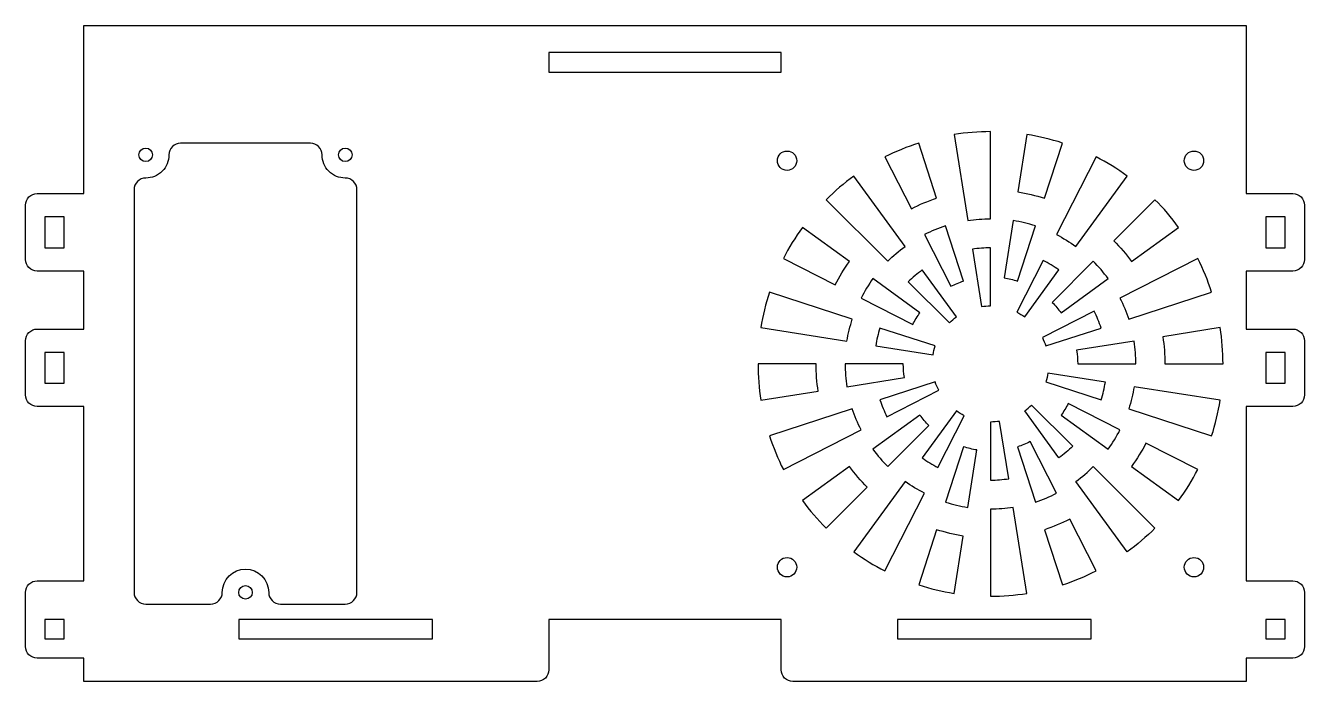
# Model space of a CAD drawing. Header units: millimetres. Extents: x -343 to -13, y -16 to 153.
import ezdxf

# ---------------------------------------------------------------- set-up
doc = ezdxf.new("R2010")
doc.units = ezdxf.units.MM
doc.layers.get('0').update_dxf_attribs({"linetype": 'CONTINUOUS'})

msp = doc.modelspace()

# ---------------------------------------------------------------- linework, layer by layer
for points in [[(-340, 90, -0.414214), (-343, 93), (-343, 107, -0.414214), (-340, 110), (-328, 110), (-328, 153.4), (-28, 153.4), (-28, 110), (-16, 110, -0.414214), (-13, 107), (-13, 93, -0.414214), (-16, 90), (-28, 90), (-28, 75), (-16, 75, -0.414214), (-13, 72), (-13, 58, -0.414214), (-16, 55), (-28, 55), (-28, 10), (-16, 10, -0.414214), (-13, 7), (-13, -7, -0.414214), (-16, -10), (-28, -10), (-28, -16), (-145, -16, -0.414214), (-148, -13), (-148, 0), (-208, 0), (-208, -13, -0.414214), (-211, -16), (-328, -16), (-328, -10), (-340, -10, -0.414214), (-343, -7), (-343, 7, -0.414214), (-340, 10), (-328, 10), (-328, 55), (-340, 55, -0.414214), (-343, 58), (-343, 72, -0.414214), (-340, 75), (-328, 75), (-328, 90)], [(-103.39, 125.26), (-99.87, 103.04, -0.03929), (-94, 103.5), (-94, 126, 0.03929)], [(-312, 4), (-295.25, 4, 0.414214), (-292.25, 7, -1), (-280.25, 7, 0.414214), (-277.25, 4), (-260.5, 4, 0.414214), (-257.5, 7), (-257.5, 111, 0.414214), (-260.5, 114, -0.414214), (-266.5, 120, 0.414214), (-269.5, 123), (-303, 123, 0.414214), (-306, 120, -0.414214), (-312, 114, 0.414214), (-315, 111), (-315, 7, 0.414214)], [(-121.24, 119.46), (-114.43, 106.1, -0.03929), (-107.91, 108.8), (-112.54, 123.06, 0.03929)], [(-84.61, 125.26), (-86.96, 110.45, -0.03929), (-80.09, 108.8), (-75.46, 123.06, 0.03929)], [(-66.76, 119.46), (-76.98, 99.41, -0.03929), (-71.96, 96.34), (-58.73, 114.54, 0.03929)], [(-136.43, 108.43), (-120.52, 92.52, -0.03929), (-116.04, 96.34), (-129.27, 114.54, 0.03929)], [(-51.57, 108.43), (-62.18, 97.82, -0.03929), (-57.59, 92.45), (-45.46, 101.27, 0.03929)], [(-88.13, 103.04), (-90.48, 88.22, -0.03929), (-87.05, 87.4), (-82.41, 101.66, 0.03929)], [(-147.46, 93.24), (-134.1, 86.43, -0.03929), (-130.41, 92.45), (-142.54, 101.27, 0.03929)], [(-111.02, 99.41), (-104.21, 86.05, -0.03929), (-100.95, 87.4), (-105.59, 101.66, 0.03929)], [(-98.69, 95.63), (-96.35, 80.82, -0.03929), (-94, 81), (-94, 96, 0.03929)], [(-80.38, 92.73), (-87.19, 79.37, -0.03929), (-85.18, 78.14), (-76.37, 90.27, 0.03929)], [(-67.48, 92.52), (-78.09, 81.91, -0.03929), (-75.8, 79.23), (-63.66, 88.04, 0.03929)], [(-40.54, 93.24), (-60.59, 83.02, -0.03929), (-58.34, 77.59), (-36.94, 84.54, 0.03929)], [(-115.21, 87.21), (-104.61, 76.61, -0.03929), (-102.82, 78.14), (-111.63, 90.27, 0.03929)], [(-127.41, 83.02), (-114.05, 76.21, -0.03929), (-112.2, 79.23), (-124.34, 88.04, 0.03929)], [(-153.26, 75.39), (-131.04, 71.87, -0.03929), (-129.66, 77.59), (-151.06, 84.54, 0.03929)], [(-67.27, 79.62), (-80.63, 72.81, -0.03929), (-79.73, 70.64), (-65.47, 75.27, 0.03929)], [(-123.63, 70.69), (-108.82, 68.35, -0.03929), (-108.27, 70.64), (-122.53, 75.27, 0.03929)], [(-34.74, 75.39), (-49.55, 73.04, -0.03929), (-49, 66), (-34, 66, 0.03929)], [(-56.96, 71.87), (-71.78, 69.52, -0.03929), (-71.5, 66), (-56.5, 66, 0.03929)], [(-153.26, 56.61), (-138.45, 58.96, -0.03929), (-139, 66), (-154, 66, 0.03929)], [(-131.04, 60.13), (-116.22, 62.48, -0.03929), (-116.5, 66), (-131.5, 66, 0.03929)], [(-64.37, 61.31), (-79.18, 63.65, -0.03929), (-79.73, 61.36), (-65.47, 56.73, 0.03929)], [(-120.73, 52.38), (-107.37, 59.19, -0.03929), (-108.27, 61.36), (-122.53, 56.73, 0.03929)], [(-34.74, 56.61), (-56.96, 60.13, -0.03929), (-58.34, 54.41), (-36.94, 47.46, 0.03929)], [(-147.46, 38.76), (-127.41, 48.98, -0.03929), (-129.66, 54.41), (-151.06, 47.46, 0.03929)], [(-107.62, 39.27), (-100.81, 52.63, -0.03929), (-102.82, 53.86), (-111.63, 41.73, 0.03929)], [(-72.79, 44.79, -0.03929), (-76.37, 41.73), (-85.18, 53.86, 0.03929), (-83.39, 55.39)], [(-60.59, 48.98), (-73.95, 55.79, -0.03929), (-75.8, 52.77), (-63.66, 43.96, 0.03929)], [(-120.52, 39.48), (-109.91, 50.09, -0.03929), (-112.2, 52.77), (-124.34, 43.96, 0.03929)], [(-89.31, 36.37), (-91.65, 51.18, -0.03929), (-94, 51), (-94, 36, 0.03929)], [(-99.87, 28.96), (-97.52, 43.78, -0.03929), (-100.95, 44.6), (-105.59, 30.34, 0.03929)], [(-76.98, 32.59), (-83.79, 45.95, -0.03929), (-87.05, 44.6), (-82.41, 30.34, 0.03929)], [(-40.54, 38.76), (-53.9, 45.57, -0.03929), (-57.59, 39.55), (-45.46, 30.73, 0.03929)], [(-136.43, 23.57), (-125.82, 34.18, -0.03929), (-130.41, 39.55), (-142.54, 30.73, 0.03929)], [(-51.57, 23.57, -0.03929), (-58.73, 17.46), (-71.96, 35.66, 0.03929), (-67.48, 39.48)], [(-121.24, 12.54), (-111.02, 32.59, -0.03929), (-116.04, 35.66), (-129.27, 17.46, 0.03929)], [(-84.61, 6.74), (-88.13, 28.96, -0.03929), (-94, 28.5), (-94, 6, 0.03929)], [(-103.39, 6.74), (-101.04, 21.55, -0.03929), (-107.91, 23.2), (-112.54, 8.94, 0.03929)], [(-66.76, 12.54), (-73.57, 25.9, -0.03929), (-80.09, 23.2), (-75.46, 8.94, 0.03929)]]:
    msp.add_lwpolyline(points, format="xyb", close=True)
for points in [[(-148, 141.4), (-148, 146.4), (-208, 146.4), (-208, 141.4)], [(-338, 96), (-333, 96), (-333, 104), (-338, 104)], [(-18, 104), (-23, 104), (-23, 96), (-18, 96)], [(-338, 61), (-333, 61), (-333, 69), (-338, 69)], [(-18, 69), (-23, 69), (-23, 61), (-18, 61)], [(-338, -5), (-333, -5), (-333, 0), (-338, 0)], [(-288, -5), (-238, -5), (-238, 0), (-288, 0)], [(-68, 0), (-118, 0), (-118, -5), (-68, -5)], [(-18, 0), (-23, 0), (-23, -5), (-18, -5)]]:
    msp.add_lwpolyline(points, close=True)
for centre, radius in [((-312, 120), 1.75), ((-260.5, 120), 1.75), ((-146.5, 118.5), 2.5), ((-41.5, 118.5), 2.5), ((-146.5, 13.5), 2.5), ((-41.5, 13.5), 2.5), ((-286.25, 7), 1.75)]:
    msp.add_circle(centre, radius)

doc.saveas('drawing.dxf')
